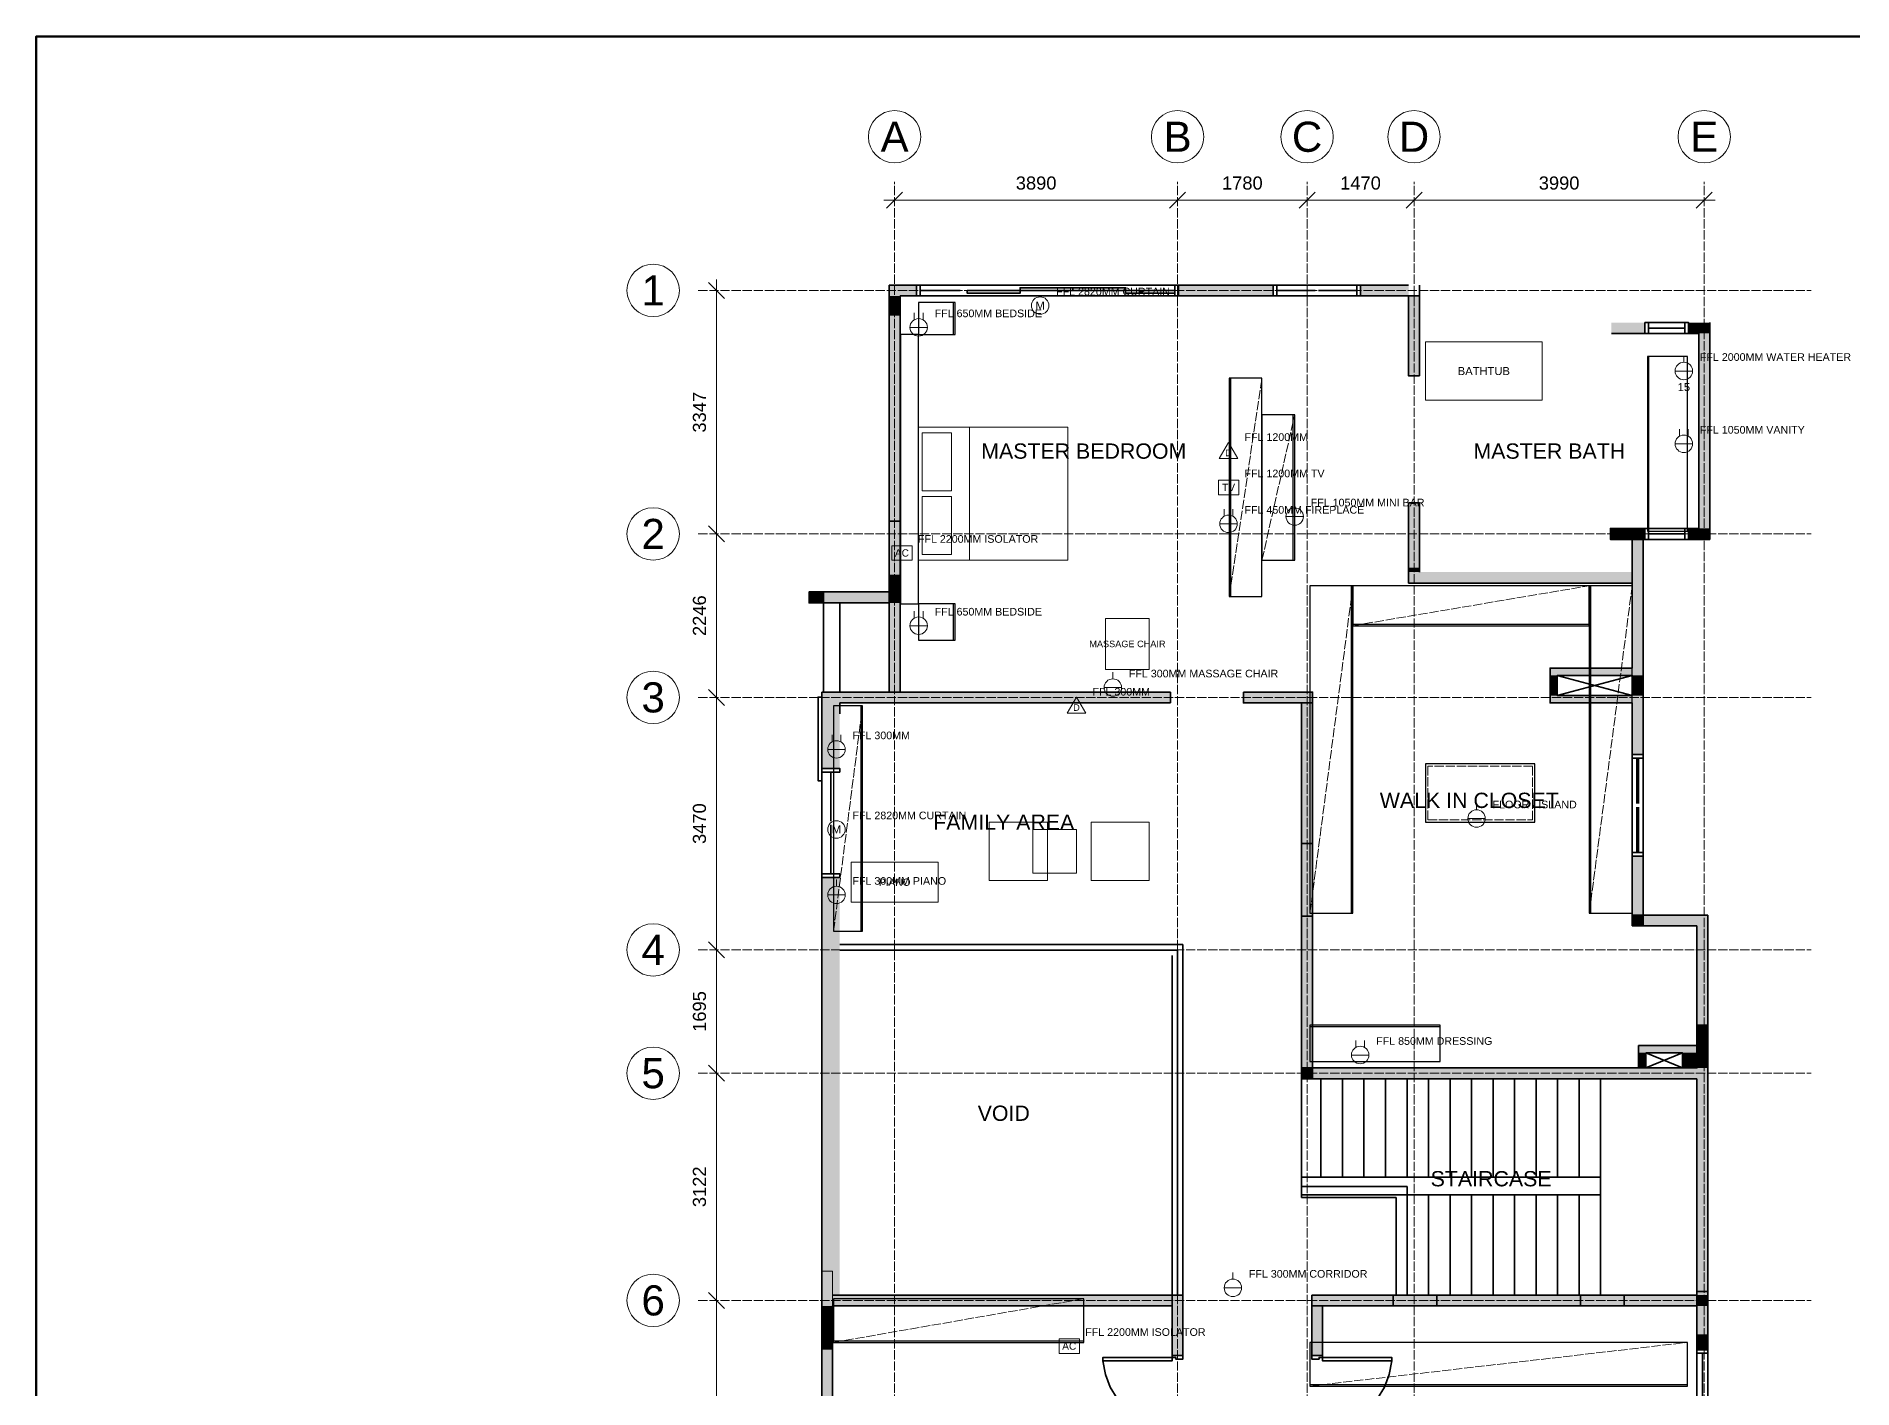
# Model space of a CAD drawing. Header units: millimetres. Extents: x 5 to 415, y 5 to 292.
# Drawn here: x 5 to 254.7, y 106.1 to 292 of the extents above; entities that cross this region are included whole.
import ezdxf
from ezdxf.enums import TextEntityAlignment as Align

# ---------------------------------------------------------------- set-up
doc = ezdxf.new("R2010")
doc.units = ezdxf.units.MM
doc.linetypes.add('DASHED', pattern=[1.524, 1.27, -0.254])
for name, color, linetype, lineweight in [('0-SHEET', 7, 'CONTINUOUS', 50), ('A-GRID', 8, 'DASHED', 13), ('A-GRID-TAG', 7, 'CONTINUOUS', 18), ('A-WALL', 250, 'CONTINUOUS', 35), ('A-WALL-DEMO', 1, 'DASHED', 35), ('A-WALL-FILL', 250, 'CONTINUOUS', 0), ('A-WALL-NEW', 5, 'CONTINUOUS', 35), ('A-WIND', 7, 'CONTINUOUS', 13), ('I-DIM', 5, 'CONTINUOUS', 13), ('I-FURN', 7, 'CONTINUOUS', 13), ('I-JOIN', 6, 'CONTINUOUS', 25), ('I-JOIN-HIDDEN', 6, 'DASHED', 13), ('I-NOTE', 1, 'CONTINUOUS', 13), ('I-POWR', 1, 'CONTINUOUS', 18), ('I-ROOM', 7, 'CONTINUOUS', 13)]:
    doc.layers.add(name, color=color, linetype=linetype, lineweight=lineweight)
doc.styles.get("Standard").update_dxf_attribs({"font": 'arial.ttf'})

msp = doc.modelspace()

# ---------------------------------------------------------------- hatches: boundary and pattern name
at = {"layer": 'A-WALL-DEMO', "true_color": 0x727430}
h = msp.add_hatch(color=7, dxfattribs=at)
h.dxf.hatch_style = 1
h.paths.add_polyline_path([(123.74, 225.39), (122.24, 225.39), (123.74, 217.89), (123.74, 225.39)])
h = msp.add_hatch(color=7, dxfattribs=at)
h.dxf.hatch_style = 1
h.paths.add_polyline_path([(122.24, 225.39), (123.74, 217.89), (122.24, 217.89), (122.24, 225.39)])
h = msp.add_hatch(color=7, dxfattribs=at)
h.dxf.hatch_style = 1
h.paths.add_polyline_path([(180.45, 181.08), (178.95, 181.08), (180.45, 171.07), (180.45, 181.08)])
h = msp.add_hatch(color=7, dxfattribs=at)
h.dxf.hatch_style = 1
h.paths.add_polyline_path([(178.95, 181.08), (180.45, 171.07), (178.95, 171.07), (178.95, 181.08)])
at = {"layer": 'A-WALL-FILL', "true_color": 0x4d4d4d}
h = msp.add_hatch(color=7, dxfattribs=at)
h.dxf.hatch_style = 1
h.paths.add_polyline_path([(125.99, 257.82), (122.24, 257.82), (125.99, 256.32), (125.99, 257.82)])
h = msp.add_hatch(color=7, dxfattribs=at)
h.dxf.hatch_style = 1
h.paths.add_polyline_path([(122.24, 257.82), (125.99, 256.32), (122.24, 256.32), (122.24, 257.82)])
h = msp.add_hatch(color=7, dxfattribs=at)
h.dxf.hatch_style = 1
h.paths.add_polyline_path([(175.04, 257.82), (162.04, 257.82), (175.04, 256.32), (175.04, 257.82)])
h = msp.add_hatch(color=7, dxfattribs=at)
h.dxf.hatch_style = 1
h.paths.add_polyline_path([(162.04, 257.82), (175.04, 256.32), (162.04, 256.32), (162.04, 257.82)])
h = msp.add_hatch(color=7, dxfattribs=at)
h.dxf.hatch_style = 1
h.paths.add_polyline_path([(193.65, 257.82), (187.05, 257.82), (193.65, 256.32), (193.65, 257.82)])
h = msp.add_hatch(color=7, dxfattribs=at)
h.dxf.hatch_style = 1
h.paths.add_polyline_path([(187.05, 257.82), (193.65, 256.32), (187.05, 256.32), (187.05, 257.82)])
h = msp.add_hatch(color=7, dxfattribs=at)
h.dxf.hatch_style = 1
h.paths.add_polyline_path([(123.74, 256.32), (122.24, 256.32), (123.74, 253.6), (123.74, 256.32)])
h = msp.add_hatch(color=7, dxfattribs=at)
h.dxf.hatch_style = 1
h.paths.add_polyline_path([(122.24, 256.32), (123.74, 253.6), (122.24, 253.6), (122.24, 256.32)])
h = msp.add_hatch(color=7, dxfattribs=at)
h.dxf.hatch_style = 1
h.paths.add_polyline_path([(123.74, 253.6), (122.24, 253.6), (123.74, 225.39), (123.74, 253.6)])
h = msp.add_hatch(color=7, dxfattribs=at)
h.dxf.hatch_style = 1
h.paths.add_polyline_path([(122.24, 253.6), (123.74, 225.39), (122.24, 225.39), (122.24, 253.6)])
h = msp.add_hatch(color=7, dxfattribs=at)
h.dxf.hatch_style = 1
h.paths.add_polyline_path([(226.15, 252.66), (221.55, 252.66), (226.15, 251.16), (226.15, 252.66)])
h = msp.add_hatch(color=7, dxfattribs=at)
h.dxf.hatch_style = 1
h.paths.add_polyline_path([(221.55, 252.66), (226.15, 251.16), (221.55, 251.16), (221.55, 252.66)])
h = msp.add_hatch(color=7, dxfattribs=at)
h.dxf.hatch_style = 1
h.paths.add_polyline_path([(235.05, 252.66), (232.15, 252.66), (235.05, 251.16), (235.05, 252.66)])
h = msp.add_hatch(color=7, dxfattribs=at)
h.dxf.hatch_style = 1
h.paths.add_polyline_path([(232.15, 252.66), (235.05, 251.16), (232.15, 251.16), (232.15, 252.66)])
h = msp.add_hatch(color=7, dxfattribs=at)
h.dxf.hatch_style = 1
h.paths.add_polyline_path([(235.05, 251.16), (233.55, 251.16), (235.05, 224.37), (235.05, 251.16)])
h = msp.add_hatch(color=7, dxfattribs=at)
h.dxf.hatch_style = 1
h.paths.add_polyline_path([(233.55, 251.16), (235.05, 224.37), (233.55, 224.37), (233.55, 251.16)])
h = msp.add_hatch(color=7, dxfattribs=at)
h.dxf.hatch_style = 1
h.paths.add_polyline_path([(226.15, 224.37), (224.4, 224.37), (226.15, 222.87), (226.15, 224.37)])
h = msp.add_hatch(color=7, dxfattribs=at)
h.dxf.hatch_style = 1
h.paths.add_polyline_path([(224.4, 224.37), (226.15, 222.87), (224.4, 222.87), (224.4, 224.37)])
h = msp.add_hatch(color=7, dxfattribs=at)
h.dxf.hatch_style = 1
h.paths.add_polyline_path([(225.9, 222.87), (224.4, 222.87), (225.9, 218.37), (225.9, 222.87)])
h = msp.add_hatch(color=7, dxfattribs=at)
h.dxf.hatch_style = 1
h.paths.add_polyline_path([(224.4, 222.87), (225.9, 218.37), (224.4, 218.37), (224.4, 222.87)])
h = msp.add_hatch(color=7, dxfattribs=at)
h.dxf.hatch_style = 1
h.paths.add_polyline_path([(235.05, 224.37), (232.15, 224.37), (235.05, 222.87), (235.05, 224.37)])
h = msp.add_hatch(color=7, dxfattribs=at)
h.dxf.hatch_style = 1
h.paths.add_polyline_path([(232.15, 224.37), (235.05, 222.87), (232.15, 222.87), (232.15, 224.37)])
h = msp.add_hatch(color=7, dxfattribs=at)
h.dxf.hatch_style = 1
h.paths.add_polyline_path([(123.74, 217.89), (122.24, 217.89), (123.74, 216.64), (123.74, 217.89)])
h = msp.add_hatch(color=7, dxfattribs=at)
h.dxf.hatch_style = 1
h.paths.add_polyline_path([(122.24, 217.89), (123.74, 216.64), (122.24, 216.64), (122.24, 217.89)])
h = msp.add_hatch(color=7, dxfattribs=at)
h.dxf.hatch_style = 1
h.paths.add_polyline_path([(225.9, 218.37), (224.4, 218.37), (225.9, 205.17), (225.9, 218.37)])
h = msp.add_hatch(color=7, dxfattribs=at)
h.dxf.hatch_style = 1
h.paths.add_polyline_path([(224.4, 218.37), (225.9, 205.17), (224.4, 205.17), (224.4, 218.37)])
h = msp.add_hatch(color=7, dxfattribs=at)
h.dxf.hatch_style = 1
h.paths.add_polyline_path([(113.23, 215.64), (111.24, 215.64), (113.23, 214.14), (113.23, 215.64)])
h = msp.add_hatch(color=7, dxfattribs=at)
h.dxf.hatch_style = 1
h.paths.add_polyline_path([(111.24, 215.64), (113.23, 214.14), (111.24, 214.14), (111.24, 215.64)])
h = msp.add_hatch(color=7, dxfattribs=at)
h.dxf.hatch_style = 1
h.paths.add_polyline_path([(122.24, 215.64), (113.23, 215.64), (122.24, 214.14), (122.24, 215.64)])
h = msp.add_hatch(color=7, dxfattribs=at)
h.dxf.hatch_style = 1
h.paths.add_polyline_path([(113.23, 215.64), (122.24, 214.14), (113.23, 214.14), (113.23, 215.64)])
h = msp.add_hatch(color=7, dxfattribs=at)
h.dxf.hatch_style = 1
h.paths.add_polyline_path([(123.74, 216.64), (122.24, 216.64), (123.74, 215.64), (123.74, 216.64)])
h = msp.add_hatch(color=7, dxfattribs=at)
h.dxf.hatch_style = 1
h.paths.add_polyline_path([(122.24, 216.64), (123.74, 215.64), (122.24, 215.64), (122.24, 216.64)])
h = msp.add_hatch(color=7, dxfattribs=at)
h.dxf.hatch_style = 1
h.paths.add_polyline_path([(123.74, 215.64), (122.24, 215.64), (123.74, 214.14), (123.74, 215.64)])
h = msp.add_hatch(color=7, dxfattribs=at)
h.dxf.hatch_style = 1
h.paths.add_polyline_path([(122.24, 215.64), (123.74, 214.14), (122.24, 214.14), (122.24, 215.64)])
h = msp.add_hatch(color=7, dxfattribs=at)
h.dxf.hatch_style = 1
h.paths.add_polyline_path([(123.74, 214.14), (122.24, 214.14), (123.74, 201.88), (123.74, 214.14)])
h = msp.add_hatch(color=7, dxfattribs=at)
h.dxf.hatch_style = 1
h.paths.add_polyline_path([(122.24, 214.14), (123.74, 201.88), (122.24, 201.88), (122.24, 214.14)])
h = msp.add_hatch(color=7, dxfattribs=at)
h.dxf.hatch_style = 1
h.paths.add_polyline_path([(225.9, 205.17), (213.1, 205.17), (225.9, 204.17), (225.9, 205.17)])
h = msp.add_hatch(color=7, dxfattribs=at)
h.dxf.hatch_style = 1
h.paths.add_polyline_path([(213.1, 205.17), (225.9, 204.17), (213.1, 204.17), (213.1, 205.17)])
h = msp.add_hatch(color=7, dxfattribs=at)
h.dxf.hatch_style = 1
h.paths.add_polyline_path([(214.1, 204.17), (213.1, 204.17), (214.1, 201.39), (214.1, 204.17)])
h = msp.add_hatch(color=7, dxfattribs=at)
h.dxf.hatch_style = 1
h.paths.add_polyline_path([(213.1, 204.17), (214.1, 201.39), (213.1, 201.39), (213.1, 204.17)])
h = msp.add_hatch(color=7, dxfattribs=at)
h.dxf.hatch_style = 1
h.paths.add_polyline_path([(225.9, 204.17), (224.4, 204.17), (225.9, 201.88), (225.9, 204.17)])
h = msp.add_hatch(color=7, dxfattribs=at)
h.dxf.hatch_style = 1
h.paths.add_polyline_path([(224.4, 204.17), (225.9, 201.88), (224.4, 201.88), (224.4, 204.17)])
h = msp.add_hatch(color=7, dxfattribs=at)
h.dxf.hatch_style = 1
h.paths.add_polyline_path([(160.94, 201.88), (112.97, 201.88), (160.94, 200.39), (160.94, 201.88)])
h = msp.add_hatch(color=7, dxfattribs=at)
h.dxf.hatch_style = 1
h.paths.add_polyline_path([(112.97, 201.88), (160.94, 200.39), (112.97, 200.39), (112.97, 201.88)])
h = msp.add_hatch(color=7, dxfattribs=at)
h.dxf.hatch_style = 1
h.paths.add_polyline_path([(115.45, 200.39), (112.97, 200.39), (115.45, 191.39), (115.45, 200.39)])
h = msp.add_hatch(color=7, dxfattribs=at)
h.dxf.hatch_style = 1
h.paths.add_polyline_path([(112.97, 200.39), (115.45, 191.39), (112.97, 191.39), (112.97, 200.39)])
h = msp.add_hatch(color=7, dxfattribs=at)
h.dxf.hatch_style = 1
h.paths.add_polyline_path([(180.45, 201.88), (170.94, 201.88), (180.45, 200.39), (180.45, 201.88)])
h = msp.add_hatch(color=7, dxfattribs=at)
h.dxf.hatch_style = 1
h.paths.add_polyline_path([(170.94, 201.88), (180.45, 200.39), (170.94, 200.39), (170.94, 201.88)])
h = msp.add_hatch(color=7, dxfattribs=at)
h.dxf.hatch_style = 1
h.paths.add_polyline_path([(180.45, 200.39), (178.95, 200.39), (180.45, 181.08), (180.45, 200.39)])
h = msp.add_hatch(color=7, dxfattribs=at)
h.dxf.hatch_style = 1
h.paths.add_polyline_path([(178.95, 200.39), (180.45, 181.08), (178.95, 181.08), (178.95, 200.39)])
h = msp.add_hatch(color=7, dxfattribs=at)
h.dxf.hatch_style = 1
h.paths.add_polyline_path([(225.9, 201.39), (213.1, 201.39), (225.9, 200.39), (225.9, 201.39)])
h = msp.add_hatch(color=7, dxfattribs=at)
h.dxf.hatch_style = 1
h.paths.add_polyline_path([(213.1, 201.39), (225.9, 200.39), (213.1, 200.39), (213.1, 201.39)])
h = msp.add_hatch(color=7, dxfattribs=at)
h.dxf.hatch_style = 1
h.paths.add_polyline_path([(225.9, 201.88), (224.4, 201.88), (225.9, 201.39), (225.9, 201.88)])
h = msp.add_hatch(color=7, dxfattribs=at)
h.dxf.hatch_style = 1
h.paths.add_polyline_path([(224.4, 201.88), (225.9, 201.39), (224.4, 201.39), (224.4, 201.88)])
h = msp.add_hatch(color=7, dxfattribs=at)
h.dxf.hatch_style = 1
h.paths.add_polyline_path([(225.9, 200.39), (224.4, 200.39), (225.9, 193.31), (225.9, 200.39)])
h = msp.add_hatch(color=7, dxfattribs=at)
h.dxf.hatch_style = 1
h.paths.add_polyline_path([(224.4, 200.39), (225.9, 193.31), (224.4, 193.31), (224.4, 200.39)])
h = msp.add_hatch(color=7, dxfattribs=at)
h.dxf.hatch_style = 1
h.paths.add_polyline_path([(225.9, 179.31), (224.4, 179.31), (225.9, 171.24), (225.9, 179.31)])
h = msp.add_hatch(color=7, dxfattribs=at)
h.dxf.hatch_style = 1
h.paths.add_polyline_path([(224.4, 179.31), (225.9, 171.24), (224.4, 171.24), (224.4, 179.31)])
h = msp.add_hatch(color=7, dxfattribs=at)
h.dxf.hatch_style = 1
h.paths.add_polyline_path([(115.45, 176.39), (112.97, 176.39), (115.45, 119.01), (115.45, 176.39)])
h = msp.add_hatch(color=7, dxfattribs=at)
h.dxf.hatch_style = 1
h.paths.add_polyline_path([(112.97, 176.39), (115.45, 119.01), (112.97, 119.01), (112.97, 176.39)])
h = msp.add_hatch(color=7, dxfattribs=at)
h.dxf.hatch_style = 1
h.paths.add_polyline_path([(180.45, 171.07), (178.95, 171.07), (180.45, 150.23), (180.45, 171.07)])
h = msp.add_hatch(color=7, dxfattribs=at)
h.dxf.hatch_style = 1
h.paths.add_polyline_path([(178.95, 171.07), (180.45, 150.23), (178.95, 150.23), (178.95, 171.07)])
h = msp.add_hatch(color=7, dxfattribs=at)
h.dxf.hatch_style = 1
h.paths.add_polyline_path([(225.9, 171.24), (224.4, 171.24), (225.9, 170.28), (225.9, 171.24)])
h = msp.add_hatch(color=7, dxfattribs=at)
h.dxf.hatch_style = 1
h.paths.add_polyline_path([(224.4, 171.24), (225.9, 170.28), (224.4, 170.28), (224.4, 171.24)])
h = msp.add_hatch(color=7, dxfattribs=at)
h.dxf.hatch_style = 1
h.paths.add_polyline_path([(225.9, 170.28), (224.4, 170.28), (225.9, 169.74), (225.9, 170.28)])
h = msp.add_hatch(color=7, dxfattribs=at)
h.dxf.hatch_style = 1
h.paths.add_polyline_path([(224.4, 170.28), (225.9, 169.74), (224.4, 169.74), (224.4, 170.28)])
h = msp.add_hatch(color=7, dxfattribs=at)
h.dxf.hatch_style = 1
h.paths.add_polyline_path([(234.8, 171.24), (225.9, 171.24), (234.8, 170.28), (234.8, 171.24)])
h = msp.add_hatch(color=7, dxfattribs=at)
h.dxf.hatch_style = 1
h.paths.add_polyline_path([(225.9, 171.24), (234.8, 170.28), (225.9, 170.28), (225.9, 171.24)])
h = msp.add_hatch(color=7, dxfattribs=at)
h.dxf.hatch_style = 1
h.paths.add_polyline_path([(234.8, 170.28), (225.9, 170.28), (234.8, 169.74), (234.8, 170.28)])
h = msp.add_hatch(color=7, dxfattribs=at)
h.dxf.hatch_style = 1
h.paths.add_polyline_path([(225.9, 170.28), (234.8, 169.74), (225.9, 169.74), (225.9, 170.28)])
h = msp.add_hatch(color=7, dxfattribs=at)
h.dxf.hatch_style = 1
h.paths.add_polyline_path([(234.8, 169.74), (233.3, 169.74), (234.8, 156.23), (234.8, 169.74)])
h = msp.add_hatch(color=7, dxfattribs=at)
h.dxf.hatch_style = 1
h.paths.add_polyline_path([(233.3, 169.74), (234.8, 156.23), (233.3, 156.23), (233.3, 169.74)])
h = msp.add_hatch(color=7, dxfattribs=at)
h.dxf.hatch_style = 1
h.paths.add_polyline_path([(234.8, 156.23), (233.3, 156.23), (234.8, 153.31), (234.8, 156.23)])
h = msp.add_hatch(color=7, dxfattribs=at)
h.dxf.hatch_style = 1
h.paths.add_polyline_path([(233.3, 156.23), (234.8, 153.31), (233.3, 153.31), (233.3, 156.23)])
h = msp.add_hatch(color=7, dxfattribs=at)
h.dxf.hatch_style = 1
h.paths.add_polyline_path([(233.3, 153.31), (225.26, 153.31), (233.3, 152.32), (233.3, 153.31)])
h = msp.add_hatch(color=7, dxfattribs=at)
h.dxf.hatch_style = 1
h.paths.add_polyline_path([(225.26, 153.31), (233.3, 152.32), (225.26, 152.32), (225.26, 153.31)])
h = msp.add_hatch(color=7, dxfattribs=at)
h.dxf.hatch_style = 1
h.paths.add_polyline_path([(234.8, 153.31), (233.3, 153.31), (234.8, 150.23), (234.8, 153.31)])
h = msp.add_hatch(color=7, dxfattribs=at)
h.dxf.hatch_style = 1
h.paths.add_polyline_path([(233.3, 153.31), (234.8, 150.23), (233.3, 150.23), (233.3, 153.31)])
h = msp.add_hatch(color=7, dxfattribs=at)
h.dxf.hatch_style = 1
h.paths.add_polyline_path([(180.45, 150.23), (178.95, 150.23), (180.45, 148.73), (180.45, 150.23)])
h = msp.add_hatch(color=7, dxfattribs=at)
h.dxf.hatch_style = 1
h.paths.add_polyline_path([(178.95, 150.23), (180.45, 148.73), (178.95, 148.73), (178.95, 150.23)])
h = msp.add_hatch(color=7, dxfattribs=at)
h.dxf.hatch_style = 1
h.paths.add_polyline_path([(234.8, 150.23), (180.45, 150.23), (234.8, 148.73), (234.8, 150.23)])
h = msp.add_hatch(color=7, dxfattribs=at)
h.dxf.hatch_style = 1
h.paths.add_polyline_path([(180.45, 150.23), (234.8, 148.73), (180.45, 148.73), (180.45, 150.23)])
h = msp.add_hatch(color=7, dxfattribs=at)
h.dxf.hatch_style = 1
h.paths.add_polyline_path([(226.26, 152.32), (225.26, 152.32), (226.26, 150.23), (226.26, 152.32)])
h = msp.add_hatch(color=7, dxfattribs=at)
h.dxf.hatch_style = 1
h.paths.add_polyline_path([(225.26, 152.32), (226.26, 150.23), (225.26, 150.23), (225.26, 152.32)])
h = msp.add_hatch(color=7, dxfattribs=at)
h.dxf.hatch_style = 1
h.paths.add_polyline_path([(233.3, 152.32), (231.3, 152.32), (233.3, 150.23), (233.3, 152.32)])
h = msp.add_hatch(color=7, dxfattribs=at)
h.dxf.hatch_style = 1
h.paths.add_polyline_path([(231.3, 152.32), (233.3, 150.23), (231.3, 150.23), (231.3, 152.32)])
h = msp.add_hatch(color=7, dxfattribs=at)
h.dxf.hatch_style = 1
h.paths.add_polyline_path([(234.8, 148.73), (233.3, 148.73), (234.8, 119.01), (234.8, 148.73)])
h = msp.add_hatch(color=7, dxfattribs=at)
h.dxf.hatch_style = 1
h.paths.add_polyline_path([(233.3, 148.73), (234.8, 119.01), (233.3, 119.01), (233.3, 148.73)])
h = msp.add_hatch(color=7, dxfattribs=at)
h.dxf.hatch_style = 1
h.paths.add_polyline_path([(114.47, 114.28), (114.47, 122.28), (112.97, 114.28), (114.47, 114.28)])
h = msp.add_hatch(color=7, dxfattribs=at)
h.dxf.hatch_style = 1
h.paths.add_polyline_path([(114.47, 122.28), (112.97, 114.28), (112.97, 122.28), (114.47, 122.28)])
h = msp.add_hatch(color=7, dxfattribs=at)
h.dxf.hatch_style = 1
h.paths.add_polyline_path([(161.14, 119.01), (112.97, 119.01), (161.14, 117.51), (161.14, 119.01)])
h = msp.add_hatch(color=7, dxfattribs=at)
h.dxf.hatch_style = 1
h.paths.add_polyline_path([(112.97, 119.01), (161.14, 117.51), (112.97, 117.51), (112.97, 119.01)])
h = msp.add_hatch(color=7, dxfattribs=at)
h.dxf.hatch_style = 1
h.paths.add_polyline_path([(114.47, 117.51), (112.97, 117.51), (114.47, 114.75), (114.47, 117.51)])
h = msp.add_hatch(color=7, dxfattribs=at)
h.dxf.hatch_style = 1
h.paths.add_polyline_path([(112.97, 117.51), (114.47, 114.75), (112.97, 114.75), (112.97, 117.51)])
h = msp.add_hatch(color=7, dxfattribs=at)
h.dxf.hatch_style = 1
h.paths.add_polyline_path([(162.64, 119.01), (161.14, 119.01), (162.64, 110.71), (162.64, 119.01)])
h = msp.add_hatch(color=7, dxfattribs=at)
h.dxf.hatch_style = 1
h.paths.add_polyline_path([(161.14, 119.01), (162.64, 110.71), (161.14, 110.71), (161.14, 119.01)])
h = msp.add_hatch(color=7, dxfattribs=at)
h.dxf.hatch_style = 1
h.paths.add_polyline_path([(191.54, 119.01), (180.34, 119.01), (191.54, 117.51), (191.54, 119.01)])
h = msp.add_hatch(color=7, dxfattribs=at)
h.dxf.hatch_style = 1
h.paths.add_polyline_path([(180.34, 119.01), (191.54, 117.51), (180.34, 117.51), (180.34, 119.01)])
h = msp.add_hatch(color=7, dxfattribs=at)
h.dxf.hatch_style = 1
h.paths.add_polyline_path([(181.84, 117.51), (180.34, 117.51), (181.84, 110.71), (181.84, 117.51)])
h = msp.add_hatch(color=7, dxfattribs=at)
h.dxf.hatch_style = 1
h.paths.add_polyline_path([(180.34, 117.51), (181.84, 110.71), (180.34, 110.71), (180.34, 117.51)])
h = msp.add_hatch(color=7, dxfattribs=at)
h.dxf.hatch_style = 1
h.paths.add_polyline_path([(197.55, 117.51), (197.55, 119.01), (191.54, 117.51), (197.55, 117.51)])
h = msp.add_hatch(color=7, dxfattribs=at)
h.dxf.hatch_style = 1
h.paths.add_polyline_path([(197.55, 119.01), (191.54, 117.51), (191.54, 119.01), (197.55, 119.01)])
h = msp.add_hatch(color=7, dxfattribs=at)
h.dxf.hatch_style = 1
h.paths.add_polyline_path([(217.3, 119.01), (197.55, 119.01), (217.3, 117.51), (217.3, 119.01)])
h = msp.add_hatch(color=7, dxfattribs=at)
h.dxf.hatch_style = 1
h.paths.add_polyline_path([(197.55, 119.01), (217.3, 117.51), (197.55, 117.51), (197.55, 119.01)])
h = msp.add_hatch(color=7, dxfattribs=at)
h.dxf.hatch_style = 1
h.paths.add_polyline_path([(223.3, 117.51), (223.3, 119.01), (217.3, 117.51), (223.3, 117.51)])
h = msp.add_hatch(color=7, dxfattribs=at)
h.dxf.hatch_style = 1
h.paths.add_polyline_path([(223.3, 119.01), (217.3, 117.51), (217.3, 119.01), (223.3, 119.01)])
h = msp.add_hatch(color=7, dxfattribs=at)
h.dxf.hatch_style = 1
h.paths.add_polyline_path([(233.3, 119.01), (223.3, 119.01), (233.3, 117.51), (233.3, 119.01)])
h = msp.add_hatch(color=7, dxfattribs=at)
h.dxf.hatch_style = 1
h.paths.add_polyline_path([(223.3, 119.01), (233.3, 117.51), (223.3, 117.51), (223.3, 119.01)])
h = msp.add_hatch(color=7, dxfattribs=at)
h.dxf.hatch_style = 1
h.paths.add_polyline_path([(233.3, 113.49), (234.8, 113.49), (233.3, 119.48), (233.3, 113.49)])
h = msp.add_hatch(color=7, dxfattribs=at)
h.dxf.hatch_style = 1
h.paths.add_polyline_path([(234.8, 113.49), (233.3, 119.48), (234.8, 119.48), (234.8, 113.49)])
h = msp.add_hatch(color=7, dxfattribs=at)
h.dxf.hatch_style = 1
h.paths.add_polyline_path([(234.8, 119.01), (233.3, 119.01), (234.8, 117.51), (234.8, 119.01)])
h = msp.add_hatch(color=7, dxfattribs=at)
h.dxf.hatch_style = 1
h.paths.add_polyline_path([(233.3, 119.01), (234.8, 117.51), (233.3, 117.51), (233.3, 119.01)])
h = msp.add_hatch(color=7, dxfattribs=at)
h.dxf.hatch_style = 1
h.paths.add_polyline_path([(234.8, 117.51), (233.3, 117.51), (234.8, 111.5), (234.8, 117.51)])
h = msp.add_hatch(color=7, dxfattribs=at)
h.dxf.hatch_style = 1
h.paths.add_polyline_path([(233.3, 117.51), (234.8, 111.5), (233.3, 111.5), (233.3, 117.51)])
h = msp.add_hatch(color=7, dxfattribs=at)
h.dxf.hatch_style = 1
h.paths.add_polyline_path([(114.47, 114.75), (112.97, 114.75), (114.47, 114.28), (114.47, 114.75)])
h = msp.add_hatch(color=7, dxfattribs=at)
h.dxf.hatch_style = 1
h.paths.add_polyline_path([(112.97, 114.75), (114.47, 114.28), (112.97, 114.28), (112.97, 114.75)])
h = msp.add_hatch(color=7, dxfattribs=at)
h.dxf.hatch_style = 1
h.paths.add_polyline_path([(114.47, 114.28), (112.97, 114.28), (114.47, 111.5), (114.47, 114.28)])
h = msp.add_hatch(color=7, dxfattribs=at)
h.dxf.hatch_style = 1
h.paths.add_polyline_path([(112.97, 114.28), (114.47, 111.5), (112.97, 111.5), (112.97, 114.28)])
h = msp.add_hatch(color=7, dxfattribs=at)
h.dxf.hatch_style = 1
h.paths.add_polyline_path([(234.8, 113.49), (233.3, 113.49), (234.8, 111.5), (234.8, 113.49)])
h = msp.add_hatch(color=7, dxfattribs=at)
h.dxf.hatch_style = 1
h.paths.add_polyline_path([(233.3, 113.49), (234.8, 111.5), (233.3, 111.5), (233.3, 113.49)])
h = msp.add_hatch(color=7, dxfattribs=at)
h.dxf.hatch_style = 1
h.paths.add_polyline_path([(114.47, 111.5), (112.97, 111.5), (114.47, 104.77), (114.47, 111.5)])
h = msp.add_hatch(color=7, dxfattribs=at)
h.dxf.hatch_style = 1
h.paths.add_polyline_path([(112.97, 111.5), (114.47, 104.77), (112.97, 104.77), (112.97, 111.5)])
at = {"layer": 'A-WALL-NEW', "true_color": 0x4554a5}
h = msp.add_hatch(color=7, dxfattribs=at)
h.dxf.hatch_style = 1
h.paths.add_polyline_path([(195.15, 256.32), (193.65, 256.32), (195.15, 251.16), (195.15, 256.32)])
h = msp.add_hatch(color=7, dxfattribs=at)
h.dxf.hatch_style = 1
h.paths.add_polyline_path([(193.65, 256.32), (195.15, 251.16), (193.65, 251.16), (193.65, 256.32)])
h = msp.add_hatch(color=7, dxfattribs=at)
h.dxf.hatch_style = 1
h.paths.add_polyline_path([(195.15, 251.16), (193.65, 251.16), (195.15, 245.33), (195.15, 251.16)])
h = msp.add_hatch(color=7, dxfattribs=at)
h.dxf.hatch_style = 1
h.paths.add_polyline_path([(193.65, 251.16), (195.15, 245.33), (193.65, 245.33), (193.65, 251.16)])
h = msp.add_hatch(color=7, dxfattribs=at)
h.dxf.hatch_style = 1
h.paths.add_polyline_path([(195.15, 227.87), (193.65, 227.87), (195.15, 224.37), (195.15, 227.87)])
h = msp.add_hatch(color=7, dxfattribs=at)
h.dxf.hatch_style = 1
h.paths.add_polyline_path([(193.65, 227.87), (195.15, 224.37), (193.65, 224.37), (193.65, 227.87)])
h = msp.add_hatch(color=7, dxfattribs=at)
h.dxf.hatch_style = 1
h.paths.add_polyline_path([(195.15, 224.37), (193.65, 224.37), (195.15, 218.97), (195.15, 224.37)])
h = msp.add_hatch(color=7, dxfattribs=at)
h.dxf.hatch_style = 1
h.paths.add_polyline_path([(193.65, 224.37), (195.15, 218.97), (193.65, 218.97), (193.65, 224.37)])
h = msp.add_hatch(color=7, dxfattribs=at)
h.dxf.hatch_style = 1
h.paths.add_polyline_path([(224.4, 224.37), (221.4, 224.37), (224.4, 222.87), (224.4, 224.37)])
h = msp.add_hatch(color=7, dxfattribs=at)
h.dxf.hatch_style = 1
h.paths.add_polyline_path([(221.4, 224.37), (224.4, 222.87), (221.4, 222.87), (221.4, 224.37)])
h = msp.add_hatch(color=7, dxfattribs=at)
h.dxf.hatch_style = 1
h.paths.add_polyline_path([(195.15, 218.97), (193.65, 218.97), (195.15, 218.37), (195.15, 218.97)])
h = msp.add_hatch(color=7, dxfattribs=at)
h.dxf.hatch_style = 1
h.paths.add_polyline_path([(193.65, 218.97), (195.15, 218.37), (193.65, 218.37), (193.65, 218.97)])
h = msp.add_hatch(color=7, dxfattribs=at)
h.dxf.hatch_style = 1
h.paths.add_polyline_path([(224.4, 218.37), (193.65, 218.37), (224.4, 216.87), (224.4, 218.37)])
h = msp.add_hatch(color=7, dxfattribs=at)
h.dxf.hatch_style = 1
h.paths.add_polyline_path([(193.65, 218.37), (224.4, 216.87), (193.65, 216.87), (193.65, 218.37)])

# ---------------------------------------------------------------- linework, layer by layer
at = {"layer": '0-SHEET'}
msp.add_lwpolyline([(5, 5), (415, 5), (415, 292), (5, 292)], close=True, dxfattribs=at)
at = {"layer": 'A-GRID'}
for p, q in [((123, 37), (123, 272)), ((161.9, 37), (161.9, 272)), ((179.7, 37), (179.7, 272)), ((194.4, 37), (194.4, 272)), ((234.3, 37), (234.3, 272)), ((96, 257.08), (249, 257.08)), ((96, 223.61), (249, 223.61)), ((96, 201.15), (249, 201.15)), ((96, 166.45), (249, 166.45)), ((96, 149.5), (249, 149.5)), ((96, 118.28), (249, 118.28))]:
    msp.add_line(p, q, dxfattribs=at)
at = {"layer": 'A-GRID-TAG'}
for centre in [(123, 278.2), (161.9, 278.2), (179.7, 278.2), (194.4, 278.2), (234.3, 278.2), (89.8, 257.08), (89.8, 223.61), (89.8, 201.15), (89.8, 166.45), (89.8, 149.5), (89.8, 118.28)]:
    msp.add_circle(centre, 3.6, dxfattribs=at)
at = {"layer": 'A-WALL'}
for points in [[(122.24, 257.82), (193.65, 257.82)], [(122.24, 257.82), (122.24, 201.88)], [(123.74, 256.32), (125.99, 256.32), (125.99, 257.82), (125.99, 256.32)], [(126.49, 256.32), (125.99, 256.32), (125.99, 257.82), (126.49, 257.82), (126.49, 256.32)], [(147.49, 257.45), (147.49, 257.07), (140.24, 257.07), (140.24, 257.45), (147.49, 257.45)], [(147.49, 257.45), (147.49, 257.07), (154.74, 257.07), (154.74, 257.45), (147.49, 257.45)], [(162.04, 256.32), (161.54, 256.32), (161.54, 257.82), (162.04, 257.82), (162.04, 256.32)], [(162.04, 256.32), (162.04, 257.82)], [(175.04, 257.82), (175.04, 256.32)], [(175.54, 256.32), (175.04, 256.32), (175.04, 257.82), (175.54, 257.82), (175.54, 256.32)], [(187.05, 256.32), (186.54, 256.32), (186.54, 257.82), (187.05, 257.82), (187.05, 256.32)], [(195.15, 257.82), (195.15, 245.33)], [(123.74, 256.32), (168.65, 256.32)], [(123.74, 256.32), (123.74, 201.88)], [(123.74, 256.32), (167.14, 256.32)], [(126.49, 257.07), (131.99, 257.07)], [(132.99, 257.07), (161.54, 257.07)], [(140.24, 257.07), (140.24, 256.7), (132.99, 256.7), (132.99, 257.07), (140.24, 257.07)], [(154.74, 257.07), (154.74, 256.7), (161.54, 256.7), (161.54, 257.07), (154.74, 257.07)], [(168.65, 256.32), (195.15, 256.32)], [(180.79, 257.07), (175.54, 257.07)], [(186.54, 257.07), (181.29, 257.07)], [(193.65, 256.32), (193.65, 245.33)], [(193.65, 256.32), (193.65, 245.33), (195.15, 245.33)], [(195.15, 256.32), (195.15, 245.33)], [(232.15, 251.16), (232.15, 252.66), (226.15, 252.66), (226.15, 251.16), (232.15, 251.16)], [(226.65, 251.16), (226.15, 251.16), (226.15, 252.66), (226.65, 252.66), (226.65, 251.16)], [(232.15, 251.16), (231.65, 251.16), (231.65, 252.66), (232.15, 252.66), (232.15, 251.16)], [(235.05, 252.66), (235.05, 222.87)], [(233.55, 251.16), (221.55, 251.16)], [(226.65, 251.91), (231.65, 251.91)], [(233.55, 251.16), (233.55, 224.37)], [(193.65, 227.87), (193.65, 216.87)], [(193.65, 227.87), (193.65, 216.87)], [(195.15, 227.87), (193.65, 227.87)], [(195.15, 227.87), (195.15, 218.37)], [(122.24, 225.39), (123.74, 225.39)], [(224.4, 224.37), (221.4, 224.37), (221.4, 222.87), (224.4, 222.87)], [(233.55, 224.37), (224.4, 224.37)], [(224.4, 224.37), (224.4, 222.87), (224.4, 205.17)], [(224.6, 224.37), (224.4, 224.37)], [(235.05, 222.87), (224.4, 222.87)], [(225.9, 222.87), (225.9, 201.88)], [(226.15, 222.87), (226.15, 224.37)], [(226.65, 222.87), (226.15, 222.87), (226.15, 224.37), (226.65, 224.37), (226.65, 222.87)], [(226.65, 223.62), (231.65, 223.62)], [(232.15, 222.87), (231.65, 222.87), (231.65, 224.37), (232.15, 224.37), (232.15, 222.87)], [(233.55, 224.37), (232.15, 224.37), (232.15, 222.87)], [(123.74, 217.89), (122.24, 217.89)], [(123.74, 201.88), (123.74, 215.64), (123.74, 216.64), (122.24, 216.64), (122.24, 215.64), (114.74, 215.64), (111.24, 215.64), (111.24, 214.14), (113.23, 214.14), (113.23, 201.88)], [(113.23, 215.64), (122.24, 215.64), (122.24, 214.14), (113.23, 214.14), (113.23, 215.64)], [(224.4, 216.87), (193.65, 216.87)], [(115.45, 201.88), (115.45, 214.14)], [(213.1, 203.67), (213.1, 205.17)], [(224.4, 200.39), (213.1, 200.39), (213.1, 205.17), (224.4, 205.17), (213.1, 205.17)], [(213.1, 203.67), (213.1, 201.88)], [(224.4, 201.39), (214.1, 201.39), (214.1, 204.17), (224.4, 204.17), (224.4, 201.39)], [(224.4, 204.17), (214.1, 201.39)], [(214.1, 204.17), (224.4, 201.39)], [(224.4, 201.39), (224.4, 204.17)], [(112.97, 201.19), (112.48, 201.19), (112.48, 189.69), (112.97, 189.69)], [(160.94, 201.88), (112.97, 201.88)], [(112.97, 49.99), (112.97, 201.88)], [(160.94, 200.39), (115.45, 200.39)], [(115.45, 200.39), (115.45, 198.89)], [(160.94, 200.39), (160.94, 201.88)], [(180.45, 201.88), (170.94, 201.88)], [(170.94, 201.88), (170.94, 200.39), (180.45, 200.39), (180.45, 201.88), (170.94, 201.88)], [(180.45, 200.39), (178.95, 200.39)], [(178.95, 200.39), (178.95, 148.73)], [(178.95, 200.39), (178.95, 150.23), (233.3, 150.23)], [(180.45, 200.39), (180.45, 148.73)], [(224.4, 200.39), (213.1, 200.39)], [(224.4, 200.39), (219.9, 200.39)], [(224.4, 200.39), (224.4, 169.74)], [(225.9, 201.88), (225.9, 169.74)], [(224.4, 193.31), (224.4, 179.32), (225.9, 179.32), (225.9, 193.31), (224.4, 193.31)], [(225.9, 193.31), (225.9, 179.31), (224.4, 179.31), (224.4, 193.31), (225.9, 193.31)], [(225.9, 192.81), (225.9, 193.31), (224.4, 193.31), (224.4, 192.81), (225.9, 192.81)], [(225.05, 186.56), (225.05, 192.81)], [(225.25, 186.56), (225.25, 192.81)], [(115.45, 191.39), (112.97, 191.39)], [(112.97, 190.89), (112.97, 191.39), (115.45, 191.39), (115.45, 190.89), (112.97, 190.89)], [(114.21, 190.89), (114.21, 184.14)], [(225.05, 179.81), (225.05, 186.06)], [(225.25, 179.81), (225.25, 186.06)], [(114.21, 183.64), (114.21, 176.88)], [(180.45, 181.08), (180.45, 171.07), (178.95, 171.07), (178.95, 181.08), (180.45, 181.08)], [(225.9, 179.31), (225.9, 179.81), (224.4, 179.81), (224.4, 179.31), (225.9, 179.31)], [(114.47, 176.39), (112.97, 176.39), (115.45, 176.39), (115.45, 176.88), (112.97, 176.88), (112.97, 176.39)], [(115.45, 176.39), (112.97, 176.39)], [(234.8, 171.24), (224.4, 171.24)], [(234.8, 117.51), (234.8, 171.24)], [(233.3, 169.74), (224.4, 169.74)], [(233.3, 150.23), (233.3, 169.74)], [(115.45, 167.18), (162.64, 167.18)], [(115.45, 166.43), (161.89, 166.43), (161.89, 119.01)], [(161.14, 165.68), (161.14, 119.01), (161.14, 110.71)], [(162.64, 167.18), (162.64, 110.71)], [(225.26, 153.31), (225.26, 150.23), (233.3, 150.23), (233.3, 153.31), (225.26, 153.31)], [(226.26, 152.32), (226.26, 150.23), (231.3, 150.23), (231.3, 152.32), (226.26, 152.32)], [(226.26, 152.32), (231.3, 150.23)], [(226.26, 150.23), (231.3, 152.32)], [(178.95, 148.73), (233.3, 148.73)], [(178.95, 148.73), (178.95, 135.22)], [(184.56, 148.73), (184.56, 135.22), (181.61, 135.22), (181.61, 148.73), (184.56, 148.73)], [(187.52, 148.73), (187.52, 135.22), (184.56, 135.22), (184.56, 148.73), (187.52, 148.73)], [(190.48, 148.73), (190.48, 135.22), (187.52, 135.22), (187.52, 148.73), (190.48, 148.73)], [(193.44, 148.73), (193.44, 135.22), (190.48, 135.22), (190.48, 148.73), (193.44, 148.73)], [(196.39, 148.73), (196.39, 135.22), (193.44, 135.22), (193.44, 148.73), (196.39, 148.73)], [(199.35, 148.73), (199.35, 135.22), (196.39, 135.22), (196.39, 148.73), (199.35, 148.73)], [(202.31, 148.73), (202.31, 135.22), (199.35, 135.22), (199.35, 148.73), (202.31, 148.73)], [(205.27, 148.73), (205.27, 135.22), (202.31, 135.22), (202.31, 148.73), (205.27, 148.73)], [(208.23, 148.73), (208.23, 135.22), (205.27, 135.22), (205.27, 148.73), (208.23, 148.73)], [(211.18, 148.73), (211.18, 135.22), (208.23, 135.22), (208.23, 148.73), (211.18, 148.73)], [(214.14, 148.73), (214.14, 135.22), (211.18, 135.22), (211.18, 148.73), (214.14, 148.73)], [(217.1, 148.73), (217.1, 135.22), (214.14, 135.22), (214.14, 148.73), (217.1, 148.73)], [(220.05, 148.73), (220.05, 135.22), (217.1, 135.22), (217.1, 148.73), (220.05, 148.73)], [(233.3, 148.73), (233.3, 119.01)], [(178.95, 135.22), (178.95, 132.77), (220.05, 132.77), (220.05, 135.22), (178.95, 135.22)], [(193.44, 133.91), (178.95, 133.91), (178.95, 132.4)], [(191.94, 132.4), (178.95, 132.4)], [(180.34, 119.01), (191.94, 119.01), (191.94, 132.4)], [(193.44, 119.01), (193.44, 133.91)], [(196.39, 132.77), (196.39, 119.01), (193.44, 119.01), (193.44, 132.77), (196.39, 132.77)], [(199.35, 132.77), (199.35, 119.01), (196.39, 119.01), (196.39, 132.77), (199.35, 132.77)], [(202.31, 132.77), (202.31, 119.01), (199.35, 119.01), (199.35, 132.77), (202.31, 132.77)], [(205.27, 132.77), (205.27, 119.01), (202.31, 119.01), (202.31, 132.77), (205.27, 132.77)], [(208.23, 132.77), (208.23, 119.01), (205.27, 119.01), (205.27, 132.77), (208.23, 132.77)], [(211.18, 132.77), (211.18, 119.01), (208.23, 119.01), (208.23, 132.77), (211.18, 132.77)], [(214.14, 132.77), (214.14, 119.01), (211.18, 119.01), (211.18, 132.77), (214.14, 132.77)], [(217.1, 132.77), (217.1, 119.01), (214.14, 119.01), (214.14, 132.77), (217.1, 132.77)], [(220.05, 132.77), (220.05, 119.01), (217.1, 119.01), (217.1, 132.77), (220.05, 132.77)], [(162.64, 119.01), (114.47, 119.01)], [(161.14, 117.51), (114.47, 117.51)], [(114.47, 86.07), (114.47, 117.51)], [(233.3, 119.01), (180.34, 119.01)], [(180.34, 110.71), (180.34, 119.01)], [(233.3, 117.51), (180.34, 117.51)], [(181.84, 110.71), (181.84, 117.51)], [(191.34, 117.51), (198.84, 117.51)], [(197.55, 117.51), (191.54, 117.51), (191.54, 119.01), (197.55, 119.01), (197.55, 117.51)], [(223.3, 117.51), (217.3, 117.51), (217.3, 119.01), (223.3, 119.01), (223.3, 117.51)], [(223.3, 117.51), (223.3, 119.01)], [(233.3, 113.49), (233.3, 119.48), (234.8, 119.48), (234.8, 113.49), (233.3, 113.49)], [(233.3, 119.01), (233.3, 83.2)], [(233.3, 118.49), (233.3, 116.99)], [(234.8, 117.51), (234.8, 81.7)], [(151.64, 109.96), (161.14, 109.96), (161.14, 110.45), (151.64, 110.45), (151.64, 109.96)], [(151.64, 109.96), (151.97, 108.08), (152.64, 106.34), (153.61, 104.8), (154.85, 103.46), (156.3, 102.38), (157.94, 101.58), (159.74, 101.09), (161.64, 100.95)], [(162.64, 110.71), (161.14, 110.71)], [(162.64, 110.71), (161.14, 110.71), (161.14, 110.45), (161.65, 110.45), (161.65, 110.2), (162.64, 110.2), (162.64, 110.71)], [(181.84, 110.71), (180.34, 110.71)], [(180.34, 110.71), (181.84, 110.71), (181.84, 110.45), (181.34, 110.45), (181.34, 110.2), (180.34, 110.2), (180.34, 110.71)], [(181.33, 100.95), (183.23, 101.09), (185.03, 101.58), (186.67, 102.38), (188.12, 103.46), (189.36, 104.8), (190.33, 106.34), (191, 108.08), (191.33, 109.96)], [(191.34, 109.96), (181.84, 109.96), (181.84, 110.45), (191.34, 110.45), (191.34, 109.96)], [(233.3, 111.5), (234.8, 111.5)], [(233.3, 111.01), (233.3, 111.5), (234.8, 111.5), (234.8, 111.01), (233.3, 111.01)], [(234.05, 111.01), (234.05, 104.58)]]:
    msp.add_lwpolyline(points, dxfattribs=at)
at = {"layer": 'A-WIND'}
msp.add_lwpolyline([(114.47, 122.28), (114.47, 114.28), (112.97, 114.28), (112.97, 122.28), (114.47, 122.28)], dxfattribs=at)
at = {"layer": 'I-DIM'}
for p, q in [((121.9, 268.4), (124.1, 270.6)), ((160.8, 268.4), (163, 270.6)), ((160.8, 268.4), (163, 270.6)), ((178.6, 268.4), (180.8, 270.6)), ((178.6, 268.4), (180.8, 270.6)), ((193.3, 268.4), (195.5, 270.6)), ((193.3, 268.4), (195.5, 270.6)), ((233.2, 268.4), (235.4, 270.6)), ((121.5, 269.5), (163.4, 269.5)), ((160.4, 269.5), (181.2, 269.5)), ((178.2, 269.5), (195.9, 269.5)), ((192.9, 269.5), (235.8, 269.5)), ((99.6, 255.98), (97.4, 258.18)), ((98.5, 222.11), (98.5, 258.58)), ((98.5, 199.65), (98.5, 225.11)), ((99.6, 222.51), (97.4, 224.71)), ((99.6, 222.51), (97.4, 224.71)), ((98.5, 164.95), (98.5, 202.65)), ((99.6, 200.05), (97.4, 202.25)), ((99.6, 200.05), (97.4, 202.25)), ((99.6, 165.35), (97.4, 167.55)), ((99.6, 165.35), (97.4, 167.55)), ((98.5, 148), (98.5, 167.95)), ((99.6, 148.4), (97.4, 150.6)), ((99.6, 148.4), (97.4, 150.6)), ((98.5, 116.78), (98.5, 151)), ((99.6, 117.18), (97.4, 119.38)), ((99.6, 117.18), (97.4, 119.38)), ((98.5, 86.46), (98.5, 119.78))]:
    msp.add_line(p, q, dxfattribs=at)
at = {"layer": 'I-FURN'}
msp.add_line((133.3, 220), (133.3, 238.3), dxfattribs=at)
for points in [[(196, 250), (212, 250), (212, 242), (196, 242)], [(126.3, 220), (146.8, 220), (146.8, 238.3), (126.3, 238.3)], [(126.8, 229.55), (130.8, 229.55), (130.8, 237.5), (126.8, 237.5)], [(126.8, 220.8), (130.8, 220.8), (130.8, 228.75), (126.8, 228.75)], [(152, 205), (158, 205), (158, 212), (152, 212)], [(136, 176), (144, 176), (144, 184), (136, 184)], [(142, 177), (148, 177), (148, 183), (142, 183)], [(150, 176), (158, 176), (158, 184), (150, 184)], [(117, 173), (129, 173), (129, 178.5), (117, 178.5)]]:
    msp.add_lwpolyline(points, close=True, dxfattribs=at)
at = {"layer": 'I-JOIN'}
for p, q in [((131.1, 251), (131.1, 255.4)), ((226.7, 224), (226.7, 248)), ((169.2, 215), (169.2, 245)), ((177.8, 220), (177.8, 240)), ((185.8, 171.5), (185.8, 216.5)), ((218.7, 171.5), (218.7, 216.5)), ((131.1, 209), (131.1, 214)), ((186, 211.2), (218.5, 211.2)), ((118.4, 169), (118.4, 200)), ((180.1, 155.9), (198, 155.9)), ((114.6, 112.7), (149, 112.7)), ((180.1, 106.7), (232, 106.7))]:
    msp.add_line(p, q, dxfattribs=at)
for points in [[(126.3, 251), (131.3, 251), (131.3, 255.4), (126.3, 255.4)], [(123.8, 214), (126.3, 214), (126.3, 251), (123.8, 251)], [(226.5, 224), (232, 224), (232, 248), (226.5, 248)], [(169, 215), (173.5, 215), (173.5, 245), (169, 245)], [(173.5, 220), (178, 220), (178, 240), (173.5, 240)], [(180.1, 171.5), (186, 171.5), (186, 216.5), (180.1, 216.5)], [(186, 211), (218.5, 211), (218.5, 216.5), (186, 216.5)], [(218.5, 171.5), (224.4, 171.5), (224.4, 216.5), (218.5, 216.5)], [(126.3, 209), (131.3, 209), (131.3, 214), (126.3, 214)], [(114.6, 169), (118.6, 169), (118.6, 200), (114.6, 200)], [(196, 184), (211, 184), (211, 192), (196, 192)], [(180.1, 151.1), (198, 151.1), (198, 156.1), (180.1, 156.1)], [(114.6, 112.5), (149, 112.5), (149, 118.5), (114.6, 118.5)], [(180.1, 106.5), (232, 106.5), (232, 112.5), (180.1, 112.5)]]:
    msp.add_lwpolyline(points, close=True, dxfattribs=at)
at = {"layer": 'I-JOIN-HIDDEN'}
for p, q in [((169, 215), (173.5, 245)), ((173.5, 220), (178, 240)), ((180.1, 171.5), (186, 216.5)), ((186, 211), (218.5, 216.5)), ((218.5, 171.5), (224.4, 216.5)), ((114.6, 169), (118.6, 200)), ((114.6, 112.5), (149, 118.5)), ((180.1, 106.5), (232, 112.5))]:
    msp.add_line(p, q, dxfattribs=at)
msp.add_lwpolyline([(196.3, 184.3), (210.7, 184.3), (210.7, 191.7), (196.3, 191.7)], close=True, dxfattribs=at)
at = {"layer": 'I-POWR', "color": 1}
for p, q in [((125.7, 253), (125.7, 254)), ((126.9, 253), (126.9, 254)), ((125.1, 252), (127.5, 252)), ((230.9, 237), (230.9, 238)), ((232.1, 237), (232.1, 238)), ((230.3, 236), (232.7, 236)), ((178, 227.2), (178, 228.1)), ((167.7, 225), (170.1, 225)), ((168.3, 226), (168.3, 227)), ((169.5, 226), (169.5, 227)), ((176.8, 226), (179.2, 226)), ((125.7, 212), (125.7, 213)), ((126.9, 212), (126.9, 213)), ((125.1, 211), (127.5, 211)), ((151.8, 202.5), (154.2, 202.5)), ((153, 203.7), (153, 204.6)), ((114.4, 195), (114.4, 196)), ((115.6, 195), (115.6, 196)), ((113.8, 194), (116.2, 194)), ((203, 185.7), (203, 186.6)), ((201.8, 184.5), (204.2, 184.5)), ((115, 175.2), (115, 176.1)), ((113.8, 174), (116.2, 174)), ((186.4, 153), (186.4, 154)), ((187.6, 153), (187.6, 154)), ((185.8, 152), (188.2, 152)), ((168.3, 120), (170.7, 120)), ((169.5, 121.2), (169.5, 122.1))]:
    msp.add_line(p, q, dxfattribs=at)
at = {"layer": 'I-POWR', "color": 5}
for p, q in [((231.5, 247.2), (231.5, 248.1)), ((230.3, 246), (232.7, 246))]:
    msp.add_line(p, q, dxfattribs=at)
at = {"layer": 'I-POWR', "color": 6}
for points in [[(167.6, 234), (170.2, 234), (168.9, 236.2)], [(167.5, 229), (170.3, 229), (170.3, 231), (167.5, 231)], [(146.7, 199), (149.3, 199), (148, 201.2)]]:
    msp.add_lwpolyline(points, close=True, dxfattribs=at)
at = {"layer": 'I-POWR', "color": 3}
for points in [[(122.6, 220), (125.4, 220), (125.4, 222), (122.6, 222)], [(145.6, 111), (148.4, 111), (148.4, 113), (145.6, 113)]]:
    msp.add_lwpolyline(points, close=True, dxfattribs=at)
at = {"layer": 'I-POWR', "color": 4}
for centre in [(143, 255), (115, 183)]:
    msp.add_circle(centre, 1.2, dxfattribs=at)
at = {"layer": 'I-POWR', "color": 1}
for centre in [(126.3, 252), (231.5, 236), (168.9, 225), (178, 226), (126.3, 211), (153, 202.5), (115, 194), (203, 184.5), (115, 174), (187, 152), (169.5, 120)]:
    msp.add_circle(centre, 1.2, dxfattribs=at)
at = {"layer": 'I-POWR', "color": 5}
msp.add_circle((231.5, 246), 1.2, dxfattribs=at)

# ---------------------------------------------------------------- texts
at = {"layer": 'A-GRID-TAG'}
for s, p in [('A', (123, 278.2)), ('B', (161.9, 278.2)), ('C', (179.7, 278.2)), ('D', (194.4, 278.2)), ('E', (234.3, 278.2)), ('1', (89.8, 257.08)), ('2', (89.8, 223.61)), ('3', (89.8, 201.15)), ('4', (89.8, 166.45)), ('5', (89.8, 149.5)), ('6', (89.8, 118.28))]:
    msp.add_text(s, height=4.14, dxfattribs=at).set_placement(p, align=Align.MIDDLE_CENTER)
at = {"layer": 'I-DIM'}
for s, p in [('3890', (142.45, 270.4)), ('1780', (170.8, 270.4)), ('1470', (187.05, 270.4)), ('3990', (214.35, 270.4))]:
    msp.add_text(s, height=1.8, dxfattribs=at).set_placement(p, align=Align.BOTTOM_CENTER)
for s, p in [('3347', (97.6, 240.34)), ('2246', (97.6, 212.38)), ('3470', (97.6, 183.8)), ('1695', (97.6, 157.98)), ('3122', (97.6, 133.89))]:
    msp.add_text(s, height=1.8, rotation=90, dxfattribs=at).set_placement(p, align=Align.BOTTOM_CENTER)
at = {"layer": 'I-FURN'}
for s, height, p in [('BATHTUB', 1.1, (204, 246)), ('MASSAGE CHAIR', 0.9, (155, 208.5)), ('PIANO', 1, (123, 175.75))]:
    msp.add_text(s, height=height, dxfattribs=at).set_placement(p, align=Align.MIDDLE_CENTER)
at = {"layer": 'I-NOTE', "color": 1}
for s, p in [('FFL 2820MM CURTAIN', (145.2, 256.4)), ('FFL 650MM BEDSIDE', (128.5, 253.4)), ('FFL 2000MM WATER HEATER', (233.7, 247.4)), ('FFL 1200MM', (171.1, 236.4)), ('FFL 1050MM VANITY', (233.7, 237.4)), ('FFL 1200MM TV', (171.1, 231.4)), ('FFL 450MM FIREPLACE', (171.1, 226.4)), ('FFL 1050MM MINI BAR', (180.2, 227.4)), ('FFL 2200MM ISOLATOR', (126.2, 222.4)), ('FFL 650MM BEDSIDE', (128.5, 212.4)), ('FFL 300MM MASSAGE CHAIR', (155.2, 203.9)), ('FFL 300MM', (150.2, 201.4)), ('FFL 300MM', (117.2, 195.4)), ('FFL 2820MM CURTAIN', (117.2, 184.4)), ('FLOOR / ISLAND', (205.2, 185.9)), ('FFL 300MM PIANO', (117.2, 175.4)), ('FFL 850MM DRESSING', (189.2, 153.4)), ('FFL 300MM CORRIDOR', (171.7, 121.4)), ('FFL 2200MM ISOLATOR', (149.2, 113.4))]:
    msp.add_text(s, height=1.05, dxfattribs=at).set_placement(p)
at = {"layer": 'I-POWR', "color": 4}
for p in [(143, 255), (115, 183)]:
    msp.add_text('M', height=1.1, dxfattribs=at).set_placement(p, align=Align.MIDDLE_CENTER)
at = {"layer": 'I-POWR', "color": 5}
msp.add_text('15', height=1.1, dxfattribs=at).set_placement((231.5, 243.8), align=Align.MIDDLE_CENTER)
at = {"layer": 'I-POWR', "color": 6}
for s, height, p in [('D', 0.9, (168.9, 234.75)), ('TV', 1, (168.9, 230)), ('D', 0.9, (148, 199.75))]:
    msp.add_text(s, height=height, dxfattribs=at).set_placement(p, align=Align.MIDDLE_CENTER)
at = {"layer": 'I-POWR', "color": 3}
for p in [(124, 221), (147, 112)]:
    msp.add_text('AC', height=1, dxfattribs=at).set_placement(p, align=Align.MIDDLE_CENTER)
at = {"layer": 'I-ROOM'}
for s, p in [('MASTER BEDROOM', (149, 235)), ('MASTER BATH', (213, 235)), ('WALK IN CLOSET', (202, 187)), ('FAMILY AREA', (138, 184)), ('VOID', (138, 144)), ('STAIRCASE', (205, 135))]:
    msp.add_text(s, height=2.1, dxfattribs=at).set_placement(p, align=Align.MIDDLE_CENTER)

doc.saveas('drawing.dxf')
